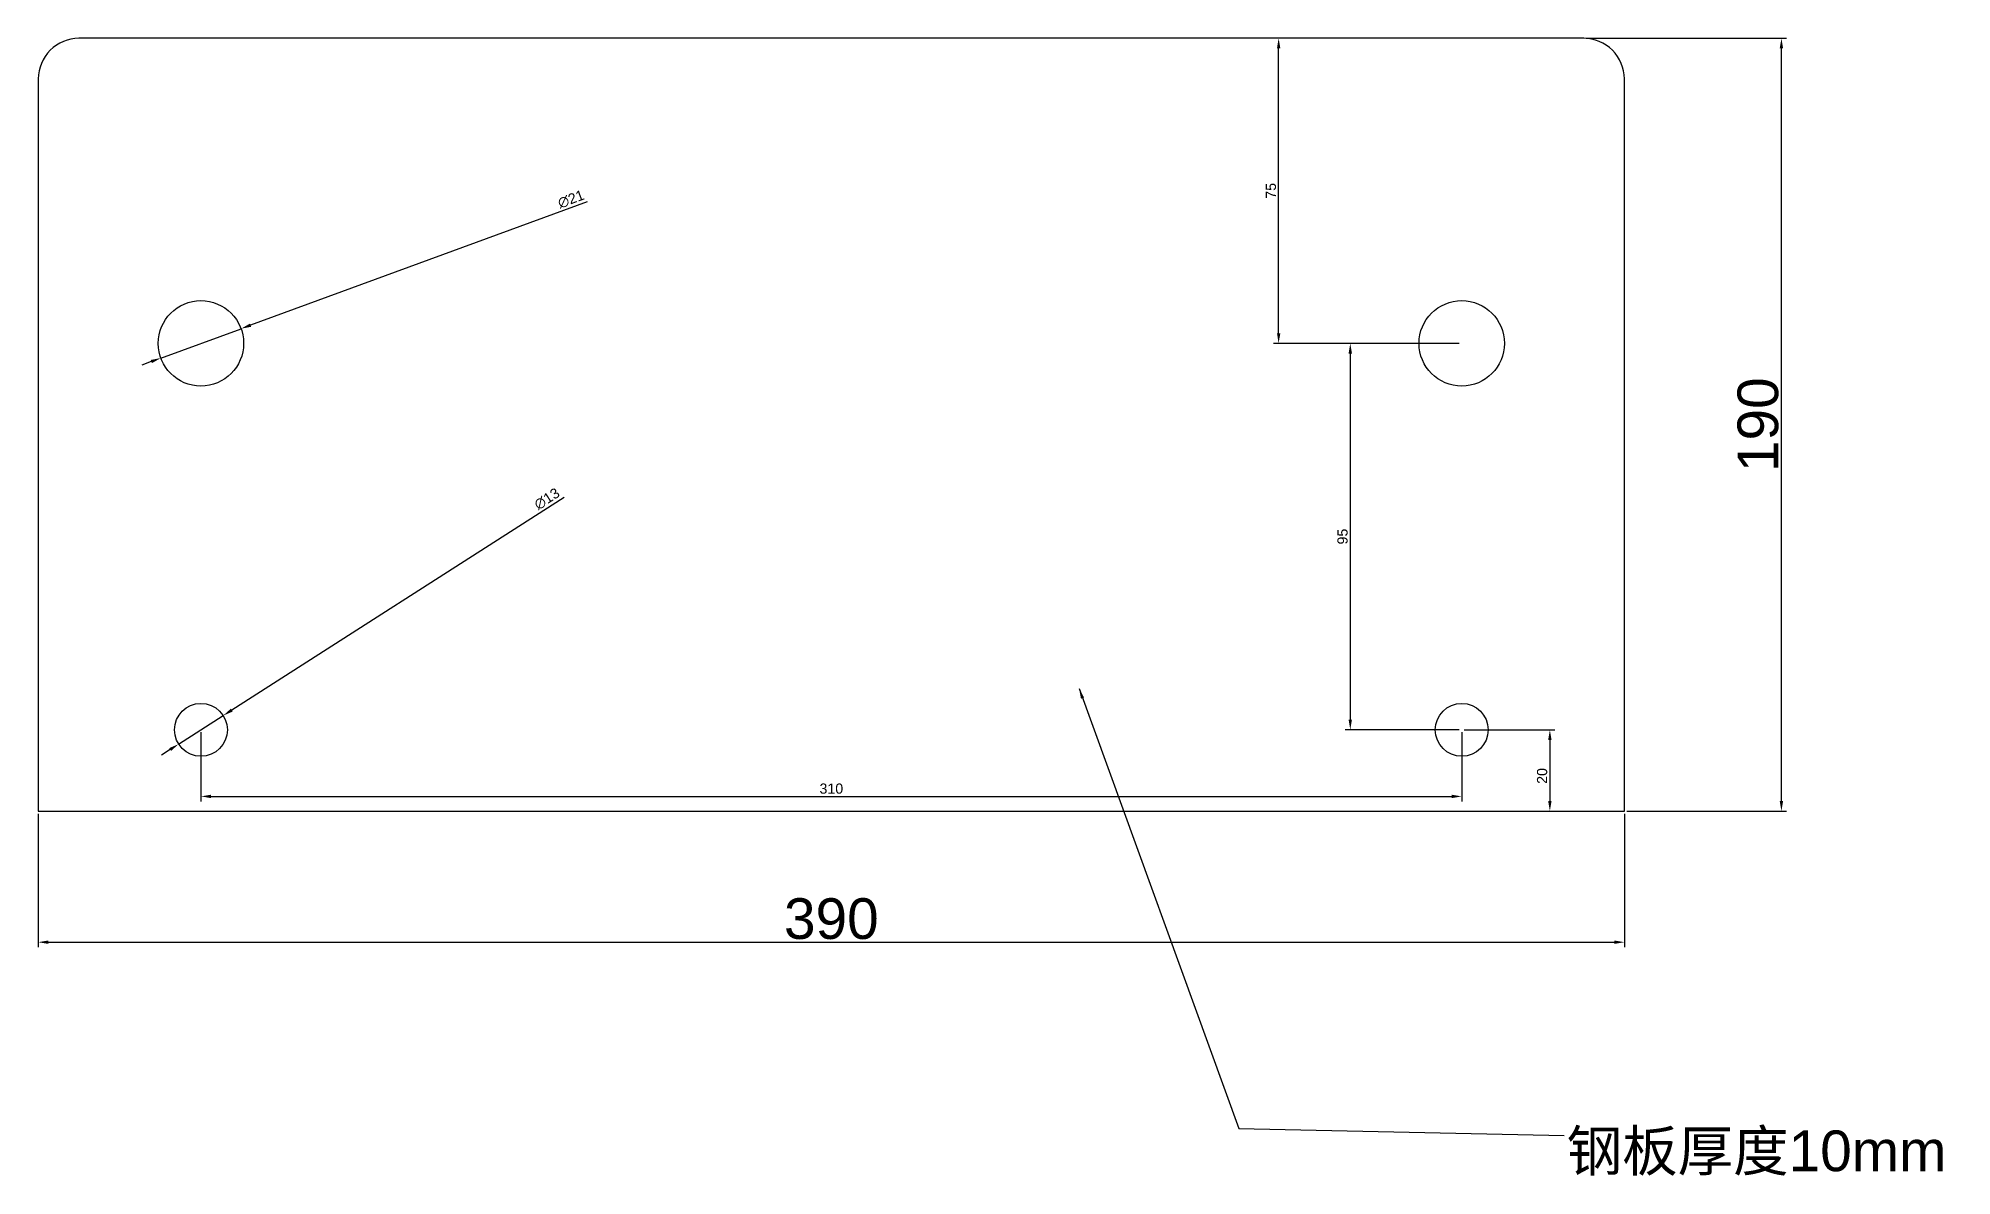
# Model space of a CAD drawing. Header units: millimetres. Extents: x 0 to 470, y -90 to 190.
import ezdxf

# ---------------------------------------------------------------- set-up
doc = ezdxf.new("R2010")
doc.units = ezdxf.units.MM
doc.styles.get("Standard").update_dxf_attribs({"font": 'arial.ttf'})
doc.dimstyles.new('ISO-25', dxfattribs={"dimtxt": 2.5, "dimasz": 2.5, "dimexe": 1.25, "dimexo": 0.625, "dimtad": 1, "dimtxsty": 'Standard', "dimcen": 2.5, "dimadec": 0, "dimazin": 0, "dimtfac": 1, "dimtmove": 0, "dimatfit": 3, "dimfxl": 1, "dimarcsym": 0})

# ---------------------------------------------------------------- blocks, each defined once
blk = doc.blocks.new('*D5')
at = {"color": 0, "lineweight": -2, "transparency": 16777216}
for p, q in [((0, -0.63), (0, -33.46)), ((390, -0.63), (390, -33.46)), ((2.5, -32.21), (387.5, -32.21))]:
    blk.add_line(p, q, dxfattribs=at)
at = {"color": 0, "transparency": 16777216}
for points in [[(2.5, -31.79), (2.5, -32.63), (0, -32.21)], [(387.5, -31.79), (387.5, -32.63), (390, -32.21)]]:
    blk.add_solid(points, dxfattribs=at)
at = {"layer": 'Defpoints', "color": 0, "transparency": 16777216}
for p in [(0, 0), (390, 0), (390, -32.21)]:
    blk.add_point(p, dxfattribs=at)
at = {"color": 0, "transparency": 16777216, "insert": (195, -26.48), "char_height": 10, "attachment_point": 5}
blk.add_mtext('390', dxfattribs=at)
blk = doc.blocks.new('*D6')
at = {"color": 0, "lineweight": -2, "transparency": 16777216}
for p, q in [((380.62, 190), (429.86, 190)), ((428.61, 2.5), (428.61, 187.5)), ((390.62, 0), (429.86, 0))]:
    blk.add_line(p, q, dxfattribs=at)
at = {"color": 0, "transparency": 16777216}
for points in [[(428.19, 187.5), (429.03, 187.5), (428.61, 190)], [(428.19, 2.5), (429.03, 2.5), (428.61, 0)]]:
    blk.add_solid(points, dxfattribs=at)
at = {"layer": 'Defpoints', "color": 0, "transparency": 16777216}
for p in [(380, 190), (428.61, 190), (390, 0)]:
    blk.add_point(p, dxfattribs=at)
at = {"color": 0, "transparency": 16777216, "insert": (422.88, 95), "char_height": 10, "attachment_point": 5, "rotation": 90}
blk.add_mtext('190', dxfattribs=at)
blk = doc.blocks.new('*D8')
at = {"color": 0, "lineweight": -2, "transparency": 16777216}
for p, q in [((40, 19.38), (40, 2.38)), ((350, 19.38), (350, 2.38)), ((42.5, 3.63), (347.5, 3.63))]:
    blk.add_line(p, q, dxfattribs=at)
at = {"color": 0, "transparency": 16777216}
for points in [[(42.5, 4.05), (42.5, 3.21), (40, 3.63)], [(347.5, 4.05), (347.5, 3.21), (350, 3.63)]]:
    blk.add_solid(points, dxfattribs=at)
at = {"layer": 'Defpoints', "color": 0, "transparency": 16777216}
for p in [(40, 20), (350, 20), (350, 3.63)]:
    blk.add_point(p, dxfattribs=at)
at = {"color": 0, "transparency": 16777216, "insert": (195, 5.53), "char_height": 2.5, "attachment_point": 5}
blk.add_mtext('310', dxfattribs=at)
blk = doc.blocks.new('*D9')
at = {"color": 0, "lineweight": -2, "transparency": 16777216}
for p, q in [((349.38, 115), (321.35, 115)), ((322.6, 112.5), (322.6, 22.5)), ((349.38, 20), (321.35, 20))]:
    blk.add_line(p, q, dxfattribs=at)
at = {"color": 0, "transparency": 16777216}
for points in [[(322.18, 112.5), (323.01, 112.5), (322.6, 115)], [(322.18, 22.5), (323.01, 22.5), (322.6, 20)]]:
    blk.add_solid(points, dxfattribs=at)
at = {"layer": 'Defpoints', "color": 0, "transparency": 16777216}
for p in [(350, 115), (322.6, 20), (350, 20)]:
    blk.add_point(p, dxfattribs=at)
at = {"color": 0, "transparency": 16777216, "insert": (320.7, 67.5), "char_height": 2.5, "attachment_point": 5, "rotation": 90}
blk.add_mtext('95', dxfattribs=at)
blk = doc.blocks.new('*D10')
at = {"color": 0, "lineweight": -2, "transparency": 16777216}
for p, q in [((350.62, 20), (372.92, 20)), ((371.67, 17.5), (371.67, 2.5)), ((350.62, 0), (372.92, 0))]:
    blk.add_line(p, q, dxfattribs=at)
at = {"color": 0, "transparency": 16777216}
for points in [[(371.26, 17.5), (372.09, 17.5), (371.67, 20)], [(371.26, 2.5), (372.09, 2.5), (371.67, 0)]]:
    blk.add_solid(points, dxfattribs=at)
at = {"layer": 'Defpoints', "color": 0, "transparency": 16777216}
for p in [(350, 20), (350, 0), (371.67, 0)]:
    blk.add_point(p, dxfattribs=at)
at = {"color": 0, "transparency": 16777216, "insert": (369.77, 8.66), "char_height": 2.5, "attachment_point": 5, "rotation": 90}
blk.add_mtext('20', dxfattribs=at)
blk = doc.blocks.new('*D11')
at = {"color": 0, "lineweight": -2, "transparency": 16777216}
for p, q in [((348.75, 190), (303.73, 190)), ((304.98, 117.5), (304.98, 187.5)), ((349.38, 115), (303.73, 115))]:
    blk.add_line(p, q, dxfattribs=at)
at = {"color": 0, "transparency": 16777216}
for points in [[(304.57, 187.5), (305.4, 187.5), (304.98, 190)], [(304.57, 117.5), (305.4, 117.5), (304.98, 115)]]:
    blk.add_solid(points, dxfattribs=at)
at = {"layer": 'Defpoints', "color": 0, "transparency": 16777216}
for p in [(304.98, 190), (349.38, 190), (350, 115)]:
    blk.add_point(p, dxfattribs=at)
at = {"color": 0, "transparency": 16777216, "insert": (303.09, 152.5), "char_height": 2.5, "attachment_point": 5, "rotation": 90}
blk.add_mtext('75', dxfattribs=at)
blk = doc.blocks.new('*D13')
at = {"color": 0, "lineweight": -2, "transparency": 16777216}
for p, q in [((134.99, 149.8), (52.21, 119.47)), ((30.14, 111.39), (49.86, 118.61)), ((27.79, 110.53), (25.45, 109.67))]:
    blk.add_line(p, q, dxfattribs=at)
at = {"color": 0, "transparency": 16777216}
for points in [[(52.06, 119.86), (52.35, 119.08), (49.86, 118.61)], [(27.65, 110.92), (27.94, 110.14), (30.14, 111.39)]]:
    blk.add_solid(points, dxfattribs=at)
at = {"layer": 'Defpoints', "color": 0, "transparency": 16777216}
for p in [(49.86, 118.61), (30.14, 111.39)]:
    blk.add_point(p, dxfattribs=at)
at = {"color": 0, "transparency": 16777216, "insert": (130.99, 150.44), "char_height": 2.5, "attachment_point": 5, "rotation": 20.1228}
blk.add_mtext('∅21', dxfattribs=at)
blk = doc.blocks.new('*D14')
at = {"color": 0, "lineweight": -2, "transparency": 16777216}
for p, q in [((129.31, 77.15), (47.58, 24.85)), ((34.52, 16.5), (45.48, 23.5)), ((32.42, 15.15), (30.31, 13.8))]:
    blk.add_line(p, q, dxfattribs=at)
at = {"color": 0, "transparency": 16777216}
for points in [[(47.36, 25.2), (47.81, 24.5), (45.48, 23.5)], [(32.19, 15.5), (32.64, 14.8), (34.52, 16.5)]]:
    blk.add_solid(points, dxfattribs=at)
at = {"layer": 'Defpoints', "color": 0, "transparency": 16777216}
for p in [(45.48, 23.5), (34.52, 16.5)]:
    blk.add_point(p, dxfattribs=at)
at = {"color": 0, "transparency": 16777216, "insert": (125.07, 76.77), "char_height": 2.5, "attachment_point": 5, "rotation": 32.614}
blk.add_mtext('∅13', dxfattribs=at)

msp = doc.modelspace()

# ---------------------------------------------------------------- linework, layer by layer
at = {"color": 0}
msp.add_lwpolyline([(0, 0), (390, 0), (390, 180, 0.4142136), (380, 190), (10, 190, 0.4142136), (0, 180)], format="xyb", close=True, dxfattribs=at)
for centre, radius in [((40, 115), 10.5), ((350, 115), 10.5), ((40, 20), 6.5), ((350, 20), 6.5)]:
    msp.add_circle(centre, radius, dxfattribs=at)

# ---------------------------------------------------------------- texts
at = {"color": 3, "insert": (375.811, -78.5), "char_height": 10, "width": 127.1996, "attachment_point": 1}
msp.add_mtext('{\\fSimSun|b0|i0|c134|p2;钢板厚度}10mm', dxfattribs=at)

# ---------------------------------------------------------------- dimensions: what is measured, and where the dimension line sits
at = {"color": 3}
for base, p2, picture, middle in [((304.982, 190), (349.375, 190), '*D11', (303.085, 152.5)), ((322.598, 20), (350, 20), '*D9', (320.697, 67.5))]:
    dim = msp.add_linear_dim(base=base, p1=(350, 115), p2=p2, angle=90, dimstyle='ISO-25', dxfattribs=at)
    dim.commit()
    dim.dimension.update_dxf_attribs({"geometry": picture, "text_midpoint": middle})
dim = msp.add_linear_dim(base=(428.611, 190), p1=(390, 0), p2=(380, 190), angle=90, dimstyle='ISO-25', override={"dimtxt": 10}, dxfattribs=at)
dim.commit()
dim.dimension.update_dxf_attribs({"geometry": '*D6', "text_midpoint": (422.88, 95)})
for p1, p2, picture, middle in [((30.141, 111.388), (49.859, 118.612), '*D13', (131.671, 148.588)), ((34.525, 16.497), (45.475, 23.503), '*D14', (126.132, 75.113))]:
    dim = msp.add_diameter_dim_2p(p1=p1, p2=p2, dimstyle='ISO-25', dxfattribs=at)
    dim.commit()
    dim.dimension.update_dxf_attribs({"geometry": picture, "text_midpoint": middle, "dimtype": 163})
dim = msp.add_linear_dim(base=(350, 3.629), p1=(40, 20), p2=(350, 20), dimstyle='ISO-25', dxfattribs=at)
dim.commit()
dim.dimension.update_dxf_attribs({"geometry": '*D8', "text_midpoint": (195, 5.532)})
dim = msp.add_linear_dim(base=(371.672, 0), p1=(350, 20), p2=(350, 0), angle=90, dimstyle='ISO-25', dxfattribs=at)
dim.commit()
dim.dimension.update_dxf_attribs({"geometry": '*D10', "text_midpoint": (371.672, 8.66), "dimtype": 160})
dim = msp.add_linear_dim(base=(390, -32.21), p1=(0, 0), p2=(390, 0), dimstyle='ISO-25', override={"dimtxt": 10}, dxfattribs=at)
dim.commit()
dim.dimension.update_dxf_attribs({"geometry": '*D5', "text_midpoint": (195, -26.476)})

# ---------------------------------------------------------------- leaders
at = {"color": 3, "annotation_type": 0, "has_hookline": 1, "hookline_direction": 0, "text_width": 94.672}
msp.add_leader([(255.917, 30.132), (295.17, -77.997), (375.186, -79.75)], dimstyle='ISO-25', override={"dimgap": 0.625, "dimtad": 0}, dxfattribs=at)

doc.saveas('drawing.dxf')
